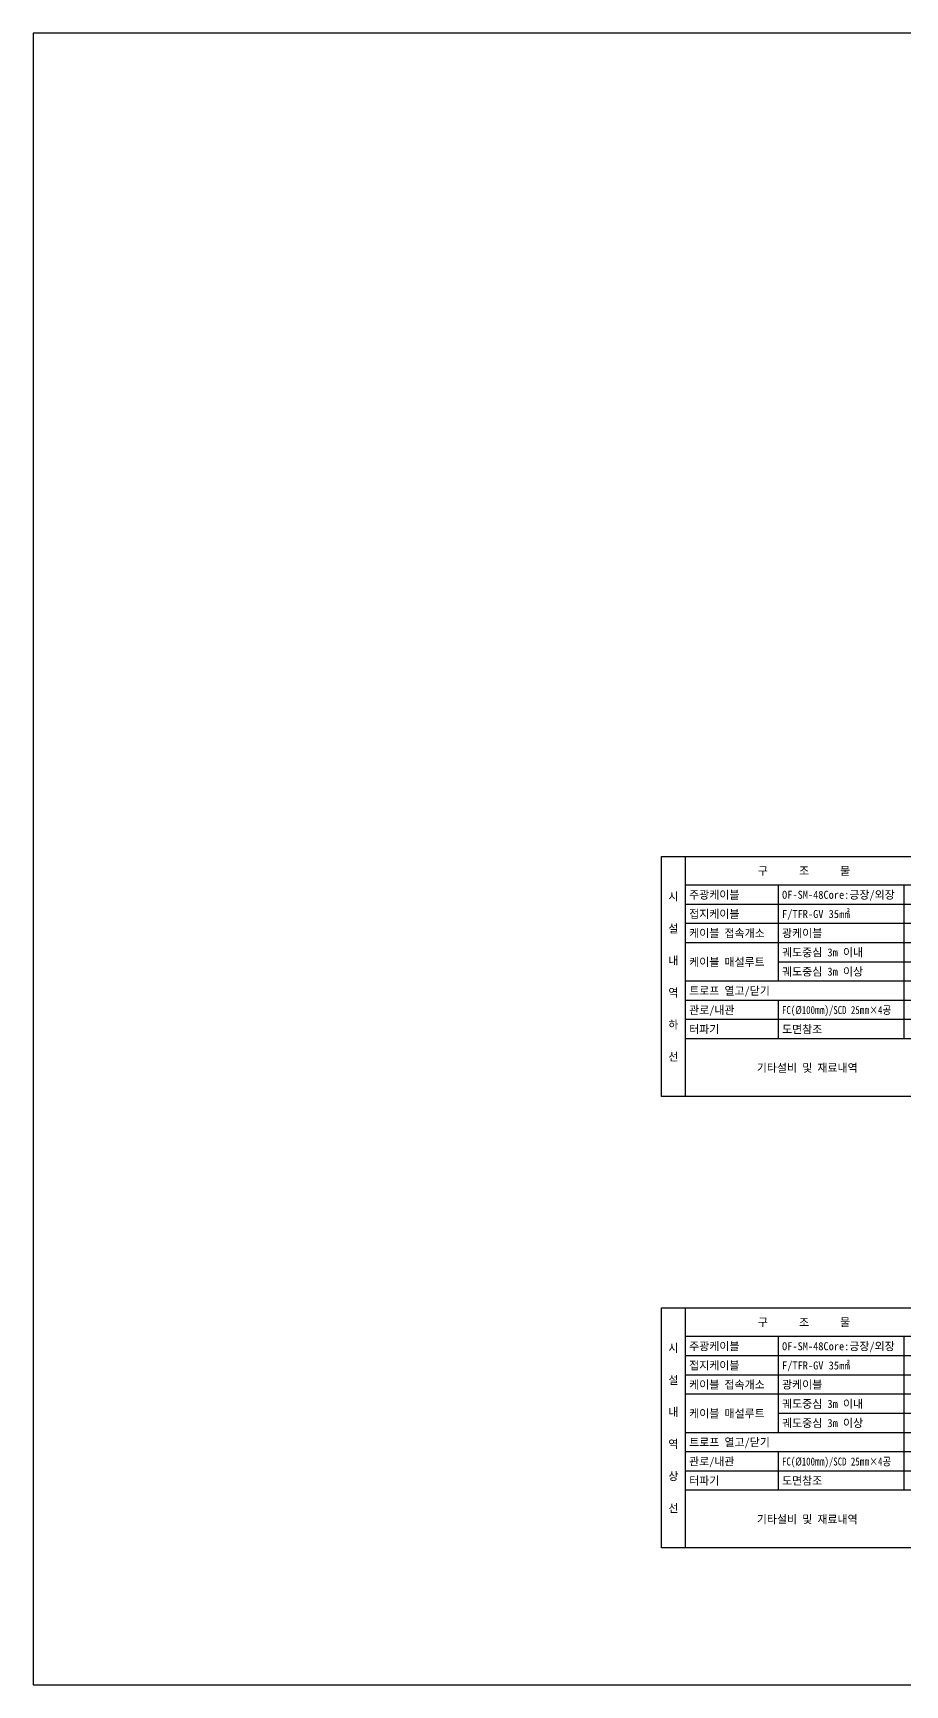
# Model space of a CAD drawing. Header units: millimetres. Extents: x 8678 to 9474, y 1103 to 1810.
# Drawn here: x 8678 to 8950, y 1103 to 1619 of the extents above; entities that cross this region are included whole.
import ezdxf
from ezdxf.enums import TextEntityAlignment as Align

# ---------------------------------------------------------------- set-up
doc = ezdxf.new("R2010")
doc.units = ezdxf.units.MM
doc.header["$LTSCALE"] = 10
doc.header["$MEASUREMENT"] = 0
for name, color, linetype in [('TT-TABL-LIN1', 4, 'Continuous'), ('TT-TABL-LIN2', 1, 'Continuous'), ('TT-TABL-TEX1', 6, 'Continuous'), ('TT-TABL-TEX2', 3, 'Continuous'), ('TZ-LEAL', 1, 'Continuous')]:
    doc.layers.add(name, color=color, linetype=linetype)
doc.styles.get("Standard").update_dxf_attribs({"font": 'GulimChe.ttf'})

msp = doc.modelspace()

# ---------------------------------------------------------------- linework, layer by layer
at = {"layer": 'TT-TABL-LIN1'}
for points in [[(8874.11, 1361.87), (9257.68, 1361.87), (9257.68, 1286.87), (8874.11, 1286.87)], [(8874.11, 1220.85), (9257.68, 1220.85), (9257.68, 1145.85), (8874.11, 1145.85)]]:
    msp.add_lwpolyline(points, close=True, dxfattribs=at)
at = {"layer": 'TT-TABL-LIN2'}
for p, q in [((8949.68, 1352.87), (8949.68, 1304.87)), ((8949.68, 1211.85), (8949.68, 1163.85))]:
    msp.add_line(p, q, dxfattribs=at)
for points in [[(8881.44, 1361.87), (8881.44, 1286.87)], [(9257.68, 1352.87), (8881.44, 1352.87)], [(8910.44, 1352.87), (8910.44, 1322.87)], [(9257.68, 1346.87), (8881.44, 1346.87)], [(9257.68, 1340.87), (8881.44, 1340.87)], [(9257.68, 1334.87), (8881.44, 1334.87)], [(9257.68, 1328.87), (8910.44, 1328.87)], [(9257.68, 1322.87), (8881.44, 1322.87)], [(9257.68, 1316.87), (8881.44, 1316.87)], [(8910.44, 1316.87), (8910.44, 1304.87)], [(9257.68, 1310.87), (8881.44, 1310.87)], [(9257.68, 1304.87), (8881.44, 1304.87)], [(8881.44, 1220.85), (8881.44, 1145.85)], [(9257.68, 1211.85), (8881.44, 1211.85)], [(8910.44, 1211.85), (8910.44, 1181.85)], [(9257.68, 1205.85), (8881.44, 1205.85)], [(9257.68, 1199.85), (8881.44, 1199.85)], [(9257.68, 1193.85), (8881.44, 1193.85)], [(9257.68, 1187.85), (8910.44, 1187.85)], [(9257.68, 1181.85), (8881.44, 1181.85)], [(9257.68, 1175.85), (8881.44, 1175.85)], [(8910.44, 1175.85), (8910.44, 1163.85)], [(9257.68, 1169.85), (8881.44, 1169.85)], [(9257.68, 1163.85), (8881.44, 1163.85)]]:
    msp.add_lwpolyline(points, dxfattribs=at)
at = {"layer": 'TZ-LEAL'}
msp.add_lwpolyline([(8677.89, 1103.05), (9473.89, 1103.05), (9473.89, 1619.05), (8677.89, 1619.05)], close=True, dxfattribs=at)

# ---------------------------------------------------------------- texts
at = {"layer": 'TT-TABL-TEX1'}
for s, p in [('구      조      물', (8918.56, 1357.37)), ('시', (8877.77, 1349.37)), ('설', (8877.77, 1339.37)), ('내', (8877.77, 1329.37)), ('역', (8877.77, 1319.37)), ('하', (8877.77, 1309.37)), ('선', (8877.77, 1299.37)), ('구      조      물', (8918.56, 1216.35)), ('시', (8877.77, 1208.35)), ('설', (8877.77, 1198.35)), ('내', (8877.77, 1188.35)), ('역', (8877.77, 1178.35)), ('상', (8877.77, 1168.35)), ('선', (8877.77, 1158.35))]:
    msp.add_text(s, height=2.5, rotation=0, dxfattribs=at).set_placement(p, align=Align.MIDDLE)
at = {"layer": 'TT-TABL-TEX2'}
for s, p in [('주광케이블', (8882.7, 1349.87)), ('OF-SM-48Core:긍장/외장', (8911.7, 1349.87)), ('접지케이블', (8882.7, 1343.87)), ('F/TFR-GV 35㎟', (8911.7, 1343.87)), ('케이블 접속개소', (8882.7, 1337.87)), ('광케이블', (8911.7, 1337.87)), ('궤도중심 3m 이내', (8911.7, 1331.87)), ('케이블 매설루트', (8882.7, 1328.87)), ('궤도중심 3m 이상', (8911.7, 1325.87)), ('트로프 열고/닫기', (8882.7, 1319.87)), ('관로/내관', (8882.7, 1313.87)), ('터파기', (8882.7, 1307.87)), ('도면참조', (8911.7, 1307.87)), ('주광케이블', (8882.7, 1208.85)), ('OF-SM-48Core:긍장/외장', (8911.7, 1208.85)), ('접지케이블', (8882.7, 1202.85)), ('F/TFR-GV 35㎟', (8911.7, 1202.85)), ('케이블 접속개소', (8882.7, 1196.85)), ('광케이블', (8911.7, 1196.85)), ('궤도중심 3m 이내', (8911.7, 1190.85)), ('케이블 매설루트', (8882.7, 1187.85)), ('궤도중심 3m 이상', (8911.7, 1184.85)), ('트로프 열고/닫기', (8882.7, 1178.85)), ('관로/내관', (8882.7, 1172.85)), ('터파기', (8882.7, 1166.85)), ('도면참조', (8911.7, 1166.85))]:
    msp.add_text(s, height=2.5, rotation=0, dxfattribs=at).set_placement(p, align=Align.MIDDLE_LEFT)
at = {"layer": 'TT-TABL-TEX2', "width": 0.85}
for p in [(8911.7, 1313.87), (8911.7, 1172.85)]:
    msp.add_text('FC(Ø100㎜)/SCD 25㎜×4공', height=2.5, rotation=0, dxfattribs=at).set_placement(p, align=Align.MIDDLE_LEFT)
at = {"layer": 'TT-TABL-TEX2'}
for p in [(8919.56, 1295.87), (8919.56, 1154.85)]:
    msp.add_text('기타설비 및 재료내역', height=2.5, rotation=0, dxfattribs=at).set_placement(p, align=Align.MIDDLE)

doc.saveas('drawing.dxf')
